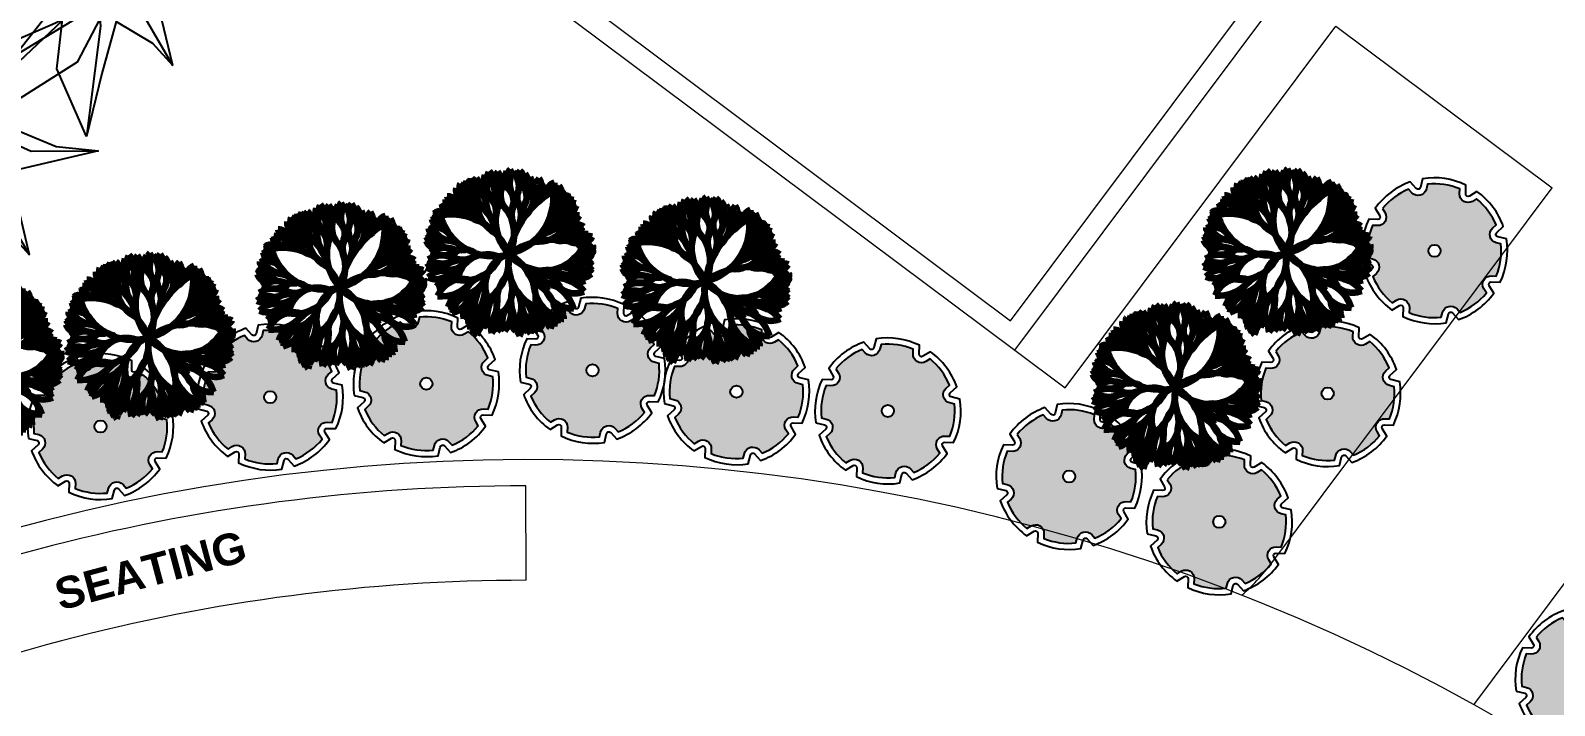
# Model space of a CAD drawing. Header units: metres. Extents: x 251860 to 269438, y 1966787 to 1972367.
# Drawn here: x 253631.28 to 253638.82, y 1969034.03 to 1969037.37 of the extents above; entities that cross this region are included whole.
import ezdxf

# ---------------------------------------------------------------- set-up
doc = ezdxf.new("R2010")
doc.units = ezdxf.units.M
doc.header["$MEASUREMENT"] = 0
doc.layers.get('0').update_dxf_attribs({"linetype": 'CONTINUOUS', "lineweight": 100})
doc.layers.add('PDF3_Text', color=7, linetype='CONTINUOUS')
doc.layers.add('zelen', color=74, linetype='CONTINUOUS')
doc.layers.add('Wall', color=7, linetype='CONTINUOUS', lineweight=20)
doc.styles.add('PDF Arial Bold', font='arialbd.ttf')

# ---------------------------------------------------------------- blocks, each defined once
blk = doc.blocks.new('z_25')
at = {"linetype": 'ByBlock', "lineweight": -2}
for p, q in [((-76.2, 536.5), (-39.3, 750.7)), ((-61.4, 377.5), (-39.3, 750.7)), ((-39.3, 750.7), (75.6, 531)), ((-405.8, 610.9), (-193.8, 482.3)), ((-326.5, 408.5), (-405.8, 610.9)), ((-231.6, 280), (-405.8, 610.9)), ((-115.8, 339.3), (-76.2, 536.5)), ((75.6, 531), (61.4, 212.4)), ((-193.8, 482.3), (-41.1, 202.3)), ((234.2, 233.9), (362.2, 420.5)), ((362.2, 420.5), (261.8, 169.1)), ((268.5, 311.3), (362.2, 420.5)), ((-228.2, 134.9), (-326.5, 408.5)), ((0, 0), (-61.4, 377.5)), ((199.5, 254.6), (320.8, 373.9)), ((96.8, 202.2), (268.5, 311.3)), ((-1.5, 9.4), (-231.6, 280)), ((-407.2, 226.6), (-506.1, 249.7)), ((-506.1, 249.7), (-341.5, 103.5)), ((-506.1, 249.7), (-248.8, 130.2)), ((-265.3, 238.1), (-407.2, 226.6)), ((61.4, 212.4), (6.8, 23.5)), ((152.6, 184.8), (234.2, 233.9)), ((-41.1, 202.3), (11.3, 6.6)), ((8.4, 17.5), (96.8, 202.2)), ((9.9, 12), (152.6, 184.8)), ((261.8, 169.1), (95.5, 55.8)), ((-341.5, 103.5), (-180.8, 50.3)), ((-248.8, 130.2), (6, -9.8)), ((3.7, -3.9), (-228.2, 134.9)), ((-314.5, 31.3), (-205.7, 58.5)), ((-10.4, 99.5), (28, -182.6)), ((95.5, 55.8), (0, 0)), ((-495.6, -170), (-314.5, 31.3)), ((-127.4, 31.4), (-217.4, -21.1)), ((-180.8, 50.3), (24.7, -22.4)), ((-93, 19.2), (-171.1, -56.8)), ((-141.4, -78.6), (-74.3, 12.6)), ((15.6, 9.1), (39.5, -73.8)), ((178.1, -108.6), (55.5, 32.4)), ((141.9, -10.1), (76.1, 44.5)), ((-311, -39.1), (-495.6, -170)), ((-217.4, -21.1), (-311, -39.1)), ((-30.3, -2.9), (-83.2, -275.9)), ((274.3, -115.5), (141.9, -10.1)), ((-370, -99.9), (-495.6, -170)), ((-171.1, -56.8), (-370, -99.9)), ((-264.8, -372.7), (-141.4, -78.6)), ((39.5, -73.8), (126.7, -207.3)), ((378.3, -309.6), (178.1, -108.6)), ((378.3, -309.6), (274.3, -115.5)), ((28, -182.6), (-124.2, -430.2)), ((126.7, -207.3), (293.5, -253.8)), ((293.5, -253.8), (378.3, -309.6)), ((-83.2, -275.9), (-232.8, -618.5)), ((-232.8, -618.5), (-264.8, -372.7)), ((-124.2, -430.2), (-232.8, -618.5))]:
    blk.add_line(p, q, dxfattribs=at)
blk = doc.blocks.new('Derevo_03')
at = {"color": 94}
blk.add_lwpolyline([(-0.354, 0.354), (-0.331, 0.297, -0.599038), (-0.35, 0.274), (-0.41, 0.287, 0.153915), (-0.5, 0), (-0.444, -0.024, -0.599038), (-0.441, -0.053), (-0.492, -0.087, 0.153915), (-0.354, -0.354), (-0.297, -0.331, -0.599038), (-0.274, -0.35), (-0.287, -0.41, 0.153915), (0, -0.5), (0.024, -0.444, -0.599038), (0.053, -0.441), (0.087, -0.492, 0.153915), (0.354, -0.354), (0.331, -0.297, -0.599038), (0.35, -0.274), (0.41, -0.287, 0.153915), (0.5, 0), (0.444, 0.024, -0.599038), (0.441, 0.053), (0.492, 0.087, 0.153915), (0.354, 0.354), (0.297, 0.331, -0.599038), (0.274, 0.35), (0.287, 0.41, 0.153915), (0, 0.5), (-0.024, 0.444, -0.599038), (-0.053, 0.441), (-0.087, 0.492, 0.153915)], format="xyb", close=True, dxfattribs=at)
at = {"color": 83}
blk.add_lwpolyline([(0.027, 0.458), (0.014, 0.427, -0.599038), (-0.088, 0.418), (-0.106, 0.446, 0.123702), (-0.304, 0.343), (-0.292, 0.312, -0.599038), (-0.358, 0.233), (-0.39, 0.24, 0.123702), (-0.458, 0.027), (-0.427, 0.014, -0.599038), (-0.418, -0.088), (-0.446, -0.106, 0.123702), (-0.343, -0.304), (-0.312, -0.292, -0.599038), (-0.233, -0.358), (-0.24, -0.39, 0.123702), (-0.027, -0.458), (-0.014, -0.427, -0.599038), (0.088, -0.418), (0.106, -0.446, 0.123702), (0.304, -0.343), (0.292, -0.312, -0.599038), (0.358, -0.233), (0.39, -0.24, 0.123702), (0.458, -0.027), (0.427, -0.014, -0.599038), (0.418, 0.088), (0.446, 0.106, 0.123702), (0.343, 0.304), (0.312, 0.292, -0.599038), (0.233, 0.358), (0.24, 0.39, 0.123702)], format="xyb", close=True, dxfattribs=at)
at = {"color": 90}
blk.add_circle((0, 0), 0.0417, dxfattribs=at)
blk = doc.blocks.new('A$Ce6ba423c')
at = {"layer": 'Wall', "ltscale": 2, "true_color": 0x136734}
h = blk.add_hatch(dxfattribs=at)
h.set_pattern_fill('AR-SAND', color=116, scale=0.2)
h.set_pattern_definition([(37.5, (841500.67488, -52264.84874), (-0.01259867162, 0.3853647538), [0, -0.304, 0, -0.34, 0, -0.325]), (7.5, (841500.6749, -52264.84874), (0.35395534105, 0.56442921305), [0, -0.164, 0, -0.274, 0, -0.105]), (327.5, (841500.42888, -52264.84874), (0.62282837235, 0.00113181071), [0, -0.1, 0, -0.36, 0, -0.47]), (317.5, (841500.4289, -52264.84874), (0.6012253209, 0.175535113), [0, -0.05, 0, -0.236, 0, -0.27])])
h.paths.add_polyline_path([(20.23, 19.3), (19.49, 19.01, -0.599038), (17.6, 20.6), (17.76, 21.37, 0.123702), (12.65, 22.98), (12.34, 22.26, -0.599038), (9.88, 22.04), (9.45, 22.7, 0.123702), (4.7, 20.23), (4.99, 19.49, -0.599038), (3.4, 17.6), (2.63, 17.76, 0.123702), (1.02, 12.65), (1.74, 12.34, -0.599038), (1.96, 9.88), (1.3, 9.45, 0.123702), (3.77, 4.7), (4.51, 4.99, -0.599038), (6.4, 3.4), (6.24, 2.63, 0.123702), (11.35, 1.02), (11.66, 1.74, -0.599038), (14.12, 1.96), (14.55, 1.3, 0.123702), (19.3, 3.77), (19.01, 4.51, -0.599038), (20.6, 6.4), (21.37, 6.24, 0.123702), (22.98, 11.35), (22.26, 11.66, -0.599038), (22.04, 14.12), (22.7, 14.55, 0.123702)])
h.paths.add_polyline_path([(13, 12, -1), (11, 12, -1)], flags=16)
at = {"layer": 'zelen', "xscale": 23.99999999999975, "yscale": 23.99999999999975, "zscale": 23.99999999999975}
blk.add_blockref('Derevo_03', (12, 12), dxfattribs=at)
blk = doc.blocks.new('z_68')
at = {"color": 86, "linetype": 'Continuous'}
for centre, radius, start, end in [((-150.6, 418.7), 50.6, 146.21475, 215.58633), ((-253.6, 417.5), 67.6, 336.83746, 25.76017), ((-105.7, 423.1), 77.2, 158.86292, 231.80141), ((-285.5, 365.9), 137.3, 354.9299, 38.27759), ((-126.9, 434.5), 34.5, 125.14758, 215.16745), ((-185.7, 441.5), 44.3, 315.96857, 28.55394), ((1.4, 386.7), 149.5, 148.12933, 211.60664), ((-272.5, 379.4), 170.5, 332.73157, 30.42301), ((-38.8, 428.9), 72.7, 136.97057, 214.09605), ((-165.4, 435.8), 84.9, 322.54611, 30.20511), ((-33.5, 454.5), 51.6, 143.4666, 212.63602), ((-103.1, 454), 42.1, 308.06207, 48.07163), ((-25.8, 475.7), 35.4, 162.08756, 254.93721), ((-62.1, 454.6), 32.1, 336.70563, 85.26765), ((35.4, 448.2), 61.2, 148.68666, 206.38586), ((-43.7, 447), 42.6, 315.37882, 50.88213), ((98.4, 426.3), 97.5, 144.12469, 209.99826), ((-40.8, 432), 79.2, 313.06647, 40.48048), ((148.1, 372.3), 119.9, 145.61594, 212.01212), ((-72.5, 375.9), 137.5, 329.08353, 27.8381), ((97.3, 451.2), 46.7, 135.7289, 216.73074), ((28, 451.3), 48.5, 313.91663, 42.08543), ((159, 384.6), 94.9, 134.11108, 205.5497), ((-4.3, 412.8), 105.1, 318.24313, 22.28819), ((162.9, 412.2), 64.7, 118.11728, 194.16122), ((58.9, 451.2), 75.7, 305.52896, 13.80559), ((163.2, 444.2), 19.1, 87.78339, 216.22887), ((136.3, 455.2), 28.8, 295.99756, 16.17143), ((202.1, 400.2), 51.9, 112.77605, 185.85597), ((135.5, 438.7), 47.5, 288.71304, 11.25891), ((204.8, 421.2), 24.3, 99.27839, 171.39159), ((184, 440.5), 17.6, 266.15863, 15.48494), ((-147.9, 369.9), 147.3, 183.68318, 248.8474), ((-352.1, 220), 151.6, 4.71427, 67.81629), ((-80.5, 413.2), 179.5, 193.59943, 242.71332), ((-291.2, 243.1), 132.8, 4.93248, 74.20101), ((-166.2, 394.1), 60.4, 141.62187, 241.82266), ((-330.4, 351.6), 141.5, 353.77142, 34.39438), ((247.7, 304.2), 161.1, 142.25256, 184.79315), ((11.3, 371), 113.5, 315.1897, 16.24043), ((207.5, 373.1), 87.1, 135.62888, 203.27026), ((87.7, 357.1), 108.3, 293.01544, 1.6548), ((65.7, 403.2), 85.3, 320.28174, 21.15039), ((93.1, 386.6), 79.9, 299.79474, 10.85978), ((217.7, 278.2), 84.8, 104.84328, 190.83511), ((232, 325.5), 97.2, 128.45459, 183.41763), ((227.2, 381.4), 53.3, 104.20104, 194.40115), ((124.2, 433.8), 89.9, 304.23779, 359.58285), ((255, 311.3), 60.3, 91.86049, 175.73363), ((191.9, 373.6), 61.2, 275.85452, 358.0593), ((193.7, 410.7), 53.4, 276.1637, 357.15433), ((248.5, 361.3), 46.8, 91.7786, 182.48285), ((198.4, 427.2), 32.2, 287.55878, 1.05468), ((238.9, 400.8), 28.3, 107.06121, 187.76775), ((239.8, 388.5), 52.6, 274.95203, 350.05023), ((309.5, 312.1), 69.7, 104.83576, 158.32977), ((321.4, 326.2), 44.9, 97.023, 194.18797), ((255.5, 378.6), 67.9, 291.82428, 352.68195), ((-265.7, 326.7), 115.8, 193.49025, 265.11133), ((-398.7, 161.8), 139.4, 21.1582, 81.57718), ((-241.5, 360.7), 98.4, 190.1254, 258.44888), ((-367.9, 237.5), 110, 14.13343, 74.44083), ((124.6, 285.5), 76.7, 129.59038, 214.99042), ((248.5, 163.8), 195.6, 127.25279, 187.88031), ((-114.7, 309.8), 247.1, 313.14764, 1.21018), ((4.1, 303.4), 82.6, 311.70471, 29.88571), ((74.8, 306.1), 132.7, 282.22235, 2.38226), ((302.8, 130.1), 205.1, 117.73332, 167.17906), ((187.6, 276.9), 62.5, 260.67889, 0.94313), ((257, 197.2), 80.9, 94.81831, 164.04555), ((288.9, 258.1), 86.3, 96.76406, 173.23375), ((210, 336), 69.2, 265.90088, 6.47861), ((347.2, 228.1), 103.2, 105.77306, 167.73341), ((185.7, 370.1), 140.1, 295.63922, 342.26926), ((393.1, 159.5), 155.3, 109.49941, 136.90894), ((290.8, 311), 50.8, 259.06406, 354.33954), ((387.1, 211.7), 83.4, 126.18727, 171.89996), ((297.4, 265.2), 42.8, 283.58856, 18.83216), ((342.3, 297.6), 31.9, 79.69657, 175.75565), ((309.5, 336.5), 39.2, 271.40106, 348.92361), ((329.4, 296.2), 50.9, 278.25513, 352.02557), ((381.5, 244.6), 44.7, 92.15279, 177.36406), ((368.2, 288), 33.3, 255.9485, 344.74872), ((391.3, 251.6), 29, 71.8727, 177.58994), ((-398.4, 39.3), 158.5, 15.63168, 103.03992), ((-234.7, 316.8), 234.4, 211.67079, 264.79282), ((-258.4, 374.2), 196, 226.83705, 279.61151), ((-398.5, -103.8), 335.1, 57.10001, 88.9879), ((272.9, 287.5), 132.5, 273.4935, 346.35675), ((402.3, 132.7), 123.5, 90.33809, 167.71225), ((365.8, 206.3), 66.3, 264.11182, 349.99814), ((417.8, 141), 55.5, 76.143, 176.51238), ((419.9, 175.3), 53.4, 80.23219, 170.79007), ((378.8, 232.9), 50.4, 256.66376, 354.35855), ((-402.9, -24.5), 141.8, 55.06084, 109.84011), ((-372.5, 205.7), 124.6, 230.92101, 294.59308), ((264.5, 219.3), 169.6, 252.28557, 312.69711), ((347, 195), 91.2, 260.68164, 336.39862), ((440.2, 25.8), 133, 94.15184, 143.87253), ((391.8, 135.5), 68.4, 244.64026, 341.19244), ((445.5, 13.8), 100.3, 83.69315, 144.23558), ((-405, -50.7), 133, 47.62424, 116.37034), ((-369.4, 191.4), 155.2, 232.39279, 289.07294), ((-333.3, -142), 183.5, 70.51729, 130.89481), ((-427.2, 393.2), 397.4, 266.21738, 293.1983), ((-372.1, 182), 229.3, 262.89435, 317.90772), ((-219.5, -235.6), 262.5, 87.51708, 133.5965), ((377.1, 128.4), 95.7, 232.04099, 317.45035), ((396.4, -93.4), 165.2, 71.94085, 116.94411), ((443.1, 86.6), 72.9, 228.90926, 308.54675), ((440.6, -48.3), 91.5, 58.38124, 119.53326), ((-450.4, -106.1), 32.2, 63.86423, 164.91263), ((-472.4, -41.8), 56.6, 260.81369, 319.62103), ((-426, -104.6), 61.6, 75.53493, 147.31561), ((-465.5, 12), 84.2, 261.5672, 316.58133), ((-383, -95.9), 89.8, 75.33437, 144.89043), ((-441.9, 55.8), 101.1, 261.69022, 318.86371), ((-443.5, -62), 50.8, 260.85516, 343.77359), ((-409.9, -120.7), 42.6, 66.27083, 168.52654), ((-371.3, -131.4), 84.1, 73.79669, 136.59926), ((-405.7, -6.8), 72, 248.23408, 323.58261), ((-260.9, -247.5), 207.2, 96.49763, 144.42024), ((-473.3, 103.8), 234.9, 280.75162, 321.5123), ((-401.9, 119.7), 266.3, 267.65271, 316.86914), ((-228.8, -312.7), 248.1, 84.67236, 137.87718), ((147.3, -250.1), 172.1, 26.71625, 89.46543), ((312.2, 14.7), 187.7, 209.57248, 266.60922), ((223.4, -286.4), 205.5, 45.59529, 96.78287), ((349.6, 79.8), 220, 227.65825, 274.57364), ((332.2, 62.1), 164, 241.99557, 297.15134), ((332.1, -254.8), 186.8, 66.35227, 112.91713), ((416.2, -195.7), 152.1, 64.28674, 119.68334), ((406.8, 78.8), 156.8, 245.22931, 298.74588), ((475.6, -105.3), 101.7, 81.98061, 141.57016), ((429, 13.5), 63.5, 239.4601, 343.39627), ((428.3, -184.7), 104, 59.47341, 103.62801), ((-459.4, -121.2), 23.8, 64.31942, 180.1506), ((-487, -74.6), 46.8, 274.77499, 327.74332), ((-356, -220.9), 77, 69.1503, 149.56233), ((-417.5, -47.8), 134.2, 267.87808, 309.71783), ((-325.1, -244.5), 85.4, 69.77828, 150.48576), ((-384.5, -74.8), 128.5, 263.32382, 315.69009), ((-354.6, -97.5), 139.5, 263.77179, 329.91293), ((-263.7, -283.7), 116.2, 73.10127, 155.85551), ((-292.3, -106.9), 156.3, 271.83743, 352.15448), ((-77.5, -348.2), 226.4, 105.8021, 157.93089), ((178.5, -287.4), 140.1, 15.20545, 73.43348), ((348, -121.9), 133.3, 193.54692, 255.09201), ((273.5, -223.6), 54.5, 16.17157, 103.27366), ((316.4, -152.3), 56.9, 200.74344, 279.54263), ((268.1, -225.5), 92.1, 14.47568, 85.23321), ((421.8, -43.6), 171.4, 212.35805, 247.87428), ((408.9, -100.2), 99, 207.65176, 275.76468), ((319.5, -262.3), 117.9, 32.67132, 88.85093), ((317.3, -334.7), 229.5, 53.10362, 87.7156), ((423.1, -42.4), 113.4, 214.23544, 286.35944), ((429.6, -22.4), 104.5, 229.10739, 294.37253), ((400.9, -221.5), 123.6, 55.07631, 106.547), ((448.2, -10.9), 90.4, 240.56937, 291.35123), ((-263.7, -291.5), 70.8, 102.1715, 174.87962), ((-355.1, -209.3), 78.6, 285.41913, 349.16153), ((-226.3, -330.6), 72.9, 94.97283, 190.33995), ((-342.2, -240.1), 112.6, 293.10809, 353.77127), ((-94.2, -339.6), 150.2, 117.03109, 178.47525), ((-290.7, -216.4), 127.9, 291.23517, 1.3744), ((84.1, -385.2), 221.8, 125.44951, 194.38327), ((-53.6, -308.6), 133.1, 352.87631, 53.69234), ((-70, -482.3), 268.4, 18.44624, 59.43101), ((239.3, -233.5), 172.8, 185.63142, 251.52745), ((253.9, -301.2), 66, 4.79653, 82.24042), ((330.7, -229.4), 67.2, 180.77344, 260.56009), ((372.9, -199.4), 73.4, 188.605, 258.98004), ((296.5, -274.5), 62.4, 2.87576, 86.327), ((281.8, -338.4), 85.8, 25.31114, 73.02479), ((361.8, -248.8), 52.9, 189.14636, 267.36173), ((320.4, -249.8), 58.9, 353.88251, 92.03209), ((404.5, -177.8), 82.4, 191.17204, 251.91768), ((-247.9, -356.2), 101.8, 116.35702, 160.39012), ((-350, -258.5), 63.8, 275.56555, 352.33023), ((-242.7, -375.8), 54.5, 100.23241, 168.32544), ((-311.7, -299.4), 67.3, 283.49768, 339.78009), ((-197.7, -420.3), 96.4, 100.36116, 150.19283), ((-276.3, -308.9), 63.6, 265.50894, 337.9725), ((-186, -415.3), 75.8, 99.37901, 165.62666), ((-259.5, -337.8), 58.7, 270.0752, 352.90109), ((-126.6, -363.9), 91.5, 116.08842, 168.10915), ((-249.2, -266.7), 85, 292.88532, 348.91834), ((-152.8, -396.7), 62.9, 129.03397, 190.27487), ((-236.4, -314.4), 102.9, 294.3385, 349.26865), ((-116.3, -410.1), 77.8, 105.2898, 178.57274), ((-215.6, -252.5), 100.3, 283.8028, 342.16068), ((-94.2, -383.3), 103, 105.38336, 161.10057), ((208.4, -331.6), 135.6, 176.67954, 236.20955), ((-9.7, -437.5), 142.8, 357.25717, 51.89176), ((-33.9, -617.3), 359.2, 46.02603, 63.82024), ((205.7, -276.2), 83.2, 193.02847, 276.81781), ((171, -402.6), 91.4, 35.63968, 95.70451), ((227.6, -277.4), 74.1, 207.54808, 283.79614), ((257.9, -321.4), 38.5, 187.71681, 304.49863), ((218.4, -412.7), 85.4, 44.1762, 85.34429), ((263.1, -374.4), 53.9, 29.30986, 111.59306), ((292.6, -291.1), 59.6, 216.56561, 287.07611), ((325.6, -295), 47.2, 161.11047, 274.49439), ((274.5, -339.2), 54.9, 357.01157, 85.68269), ((327.9, -332.9), 33, 5.79099, 111.6106), ((351.8, -294.2), 36.5, 193.72228, 284.12344), ((-243.7, -368.6), 48.9, 306.36606, 19.10679), ((-167.6, -433.6), 34, 99.65721, 183.16179), ((-212, -399.3), 37.6, 286.05618, 356.83566), ((-156.5, -437.5), 31.8, 127.02469, 210.24036), ((-193.9, -427.1), 28.3, 290.487, 37.59112), ((-130.5, -411.1), 37.8, 113.84634, 210.25323), ((-173.1, -395.4), 36.2, 285.92401, 44.76973), ((-166.3, -428.6), 28.7, 284.65613, 26.29558), ((-108.6, -452.7), 48.7, 132.16005, 189.17419), ((-94.2, -450.1), 30.3, 127.55028, 224.19655), ((-128.3, -447.2), 27.1, 297.24005, 57.4513), ((-31.9, -425.2), 72.5, 123.3541, 203.84219), ((-145.3, -397.1), 74.3, 309.3952, 19.60813), ((199.5, -362.8), 87, 176.73892, 261.4389), ((-32.1, -551), 241.3, 25.03475, 53.14305), ((90.8, -528.6), 153.7, 36.34272, 69.54923), ((223.5, -353), 85, 201.83719, 264.05478), ((231.9, -363.7), 64.8, 172.12128, 265.1214), ((168, -414.8), 60, 346.99869, 90.24397), ((205, -413.3), 50.4, 10.85255, 89.16447), ((255.4, -353.3), 50.5, 190.99449, 269.02255), ((267.2, -347.9), 40.7, 194.689, 281.26035), ((222.6, -413.1), 58.3, 25.70849, 81.58347), ((284.6, -359.9), 25.5, 194.95847, 313.03018), ((243.8, -479.5), 116.5, 60.04267, 80.40273), ((298.6, -343.9), 30.3, 211.47026, 327.26788), ((296.7, -418.9), 64.6, 64.99436, 110.70635)]:
    blk.add_arc(centre, radius, start, end, dxfattribs=at)
at = {"color": 244, "ltscale": 2}
for centre, radius, start, end in [((196.7, 250.2), 315.9, 140.19273, 231.91266), ((196.7, 250.2), 315.9, 140.19273, 231.91266), ((-293.9, 195.3), 354, 326.67178, 45.99654), ((-293.9, 195.3), 354, 326.67178, 45.99654), ((93.7, 402.2), 285, 182.76329, 220.26807), ((-278.6, 256.2), 158.6, 350.91577, 56.46761), ((-123.6, 378), 213.2, 211.75371, 257.20496), ((-312.4, 107.7), 158.3, 24.12292, 87.27104), ((-80.8, 265.7), 118.1, 180.68234, 254.99284), ((-204.8, 167.4), 97.1, 347.72748, 86.50179), ((-26.9, 240.8), 241.6, 276.81241, 355.24625), ((273.3, -48.8), 276, 102.41865, 169.64002), ((-26.9, 240.8), 241.6, 276.81241, 355.24625), ((273.3, -48.8), 276, 102.41865, 169.64002), ((319.8, 141.6), 119.9, 96.5443, 185.00627), ((194.7, 243.5), 112.7, 273.22269, 8.79414), ((-211.4, 7), 168, 8.87783, 118.16502), ((-211.4, 7), 168, 8.87783, 118.16502), ((-88.1, 254.6), 225.7, 206.12628, 280.91657), ((-88.1, 254.6), 225.7, 206.12628, 280.91657), ((140.3, 196.1), 148.1, 266.4743, 345.58951), ((315.2, -39.2), 200.9, 99.02409, 154.24861), ((328.8, -51.5), 154.6, 70.84499, 135.88072), ((268.5, 197.6), 106.3, 262.82025, 344.29675), ((348, 80.9), 90.9, 75.48363, 172.50153), ((-305.5, -138.6), 225.1, 52.3333, 100.51164), ((-218.5, 202.6), 175.4, 223.09943, 285.27576), ((-116.2, -147.4), 189.5, 51.48468, 150.47958), ((-116.2, -147.4), 189.5, 51.48468, 150.47958), ((-184.7, 217.4), 285.3, 250.55588, 310.81851), ((-184.7, 217.4), 285.3, 250.55588, 310.81851), ((123.1, -256.3), 284.3, 115.25594, 188.74591), ((123.1, -256.3), 284.3, 115.25594, 188.74591), ((-292.2, -35.4), 296.3, 296.9632, 7.03867), ((-292.2, -35.4), 296.3, 296.9632, 7.03867), ((249.9, -65.8), 256.9, 164.9611, 278.52533), ((249.9, -65.8), 256.9, 164.9611, 278.52533), ((220.6, 258.9), 338.3, 229.69925, 311.55029), ((220.6, 258.9), 338.3, 229.69925, 311.55029), ((-131, -405.7), 427.7, 11.58097, 71.90548), ((-131, -405.7), 427.7, 11.58097, 71.90548), ((226.9, -473.8), 526.8, 65.53505, 114.09971), ((226.9, -473.8), 526.8, 65.53505, 114.09971), ((-125.6, -307.2), 249, 82.19437, 142.1523), ((-125.6, -307.2), 249, 82.19437, 142.1523), ((-255.2, 10.6), 178.2, 247.90134, 336.44534), ((-255.2, 10.6), 178.2, 247.90134, 336.44534), ((190.5, -249.3), 234.9, 146.14035, 192.93749), ((-237.2, -170.3), 238.4, 326.50479, 12.57305), ((258.4, -231.3), 265.8, 163.00603, 206.40277), ((-174.4, -267), 211.5, 337.01547, 32.39333), ((-311, -240.8), 268.9, 312.08362, 7.74916), ((94.5, -381.5), 164.9, 130.29497, 218.46718), ((-209.2, -351.6), 219.1, 322.8143, 25.94783), ((179.8, -208.1), 154.7, 177.4751, 229.09354), ((151.6, -360.2), 135.8, 146.06694, 237.83948), ((-134.6, -420.8), 220.7, 345.73059, 38.17582)]:
    blk.add_arc(centre, radius, start, end, dxfattribs=at)

msp = doc.modelspace()

# ---------------------------------------------------------------- linework, layer by layer
at = {"layer": 'Wall', "ltscale": 2}
for p, q in [((253633.15334, 1969038.03052, 520.1345), (253636.1479, 1969035.79109, 520.1345)), ((253633.29873, 1969038.05149, 520.1345), (253636.12693, 1969035.93648, 520.1345)), ((253636.12693, 1969035.93648, 520.1345), (253637.40216, 1969037.64171, 520.1345)), ((253636.1479, 1969035.79109, 520.1345), (253637.48534, 1969037.57951, 520.1345)), ((253636.39745, 1969035.60447, 520.1345), (253637.73488, 1969037.39289, 520.1345)), ((253637.73488, 1969037.39289, 520.1345), (253638.80423, 1969036.5932, 520.1345)), ((253637.41813, 1969034.73971, 520.1345), (253638.80423, 1969036.5932, 520.1345)), ((253636.1479, 1969035.79109, 520.1345), (253636.39745, 1969035.60447, 520.1345)), ((253638.41616, 1969034.0385, 520.1345), (253639.4211, 1969035.3823, 520.1345)), ((253633.73164, 1969034.65339, 520.1345), (253633.73111, 1969035.1208, 520.1345))]:
    msp.add_line(p, q, dxfattribs=at)
for centre, radius, start, end in [((253633.74197, 1969025.62228, 520.1345), 9.6271, 40.380309, 192.598264), ((253633.74197, 1969025.62228, 520.1345), 9.49853, 90.065493, 119.521167), ((253636.49867, 1969035.4391, 520.1345), 1.15523, 311.915656, 323.678), ((253633.74197, 1969025.62228, 520.1345), 9.03111, 90.065493, 119.521167)]:
    msp.add_arc(centre, radius, start, end, dxfattribs=at)

# ---------------------------------------------------------------- block references
at = {"xscale": 0.0008602507959463, "yscale": 0.0008602507959463, "zscale": 0.0008602507959463, "rotation": 54.33545139389092}
for p in [(253633.64727, 1969036.26408, 520.1345), (253637.49072, 1969036.26765, 520.1345), (253632.81245, 1969036.09967, 520.1345), (253634.61634, 1969036.12816, 520.1345), (253631.86664, 1969035.85098, 520.1345), (253631.01866, 1969035.73958, 520.1345), (253636.94119, 1969035.60479, 520.1345)]:
    msp.add_blockref('z_68', p, dxfattribs=at)
at = {"layer": 'Wall', "color": 67, "ltscale": 2, "true_color": 0x727430, "xscale": 0.0300368923989105, "yscale": 0.0300368923989105, "zscale": 0.0300368923989105, "rotation": 54.33545139389092}
for p in [(253638.30497, 1969035.77952, 520.1345), (253634.14305, 1969035.18859, 520.1345), (253632.54943, 1969035.05591, 520.1345), (253633.32142, 1969035.12245, 520.1345), (253634.85425, 1969035.08276, 520.1345), (253637.77706, 1969035.07359, 520.1345), (253635.60321, 1969034.9876, 520.1345), (253631.71061, 1969034.91053, 520.1345), (253636.49883, 1969034.66349, 520.1345), (253637.24124, 1969034.43943, 520.1345), (253639.06483, 1969033.66097, 520.1345)]:
    msp.add_blockref('A$Ce6ba423c', p, dxfattribs=at)
at = {"layer": 'zelen', "xscale": 0.0014706189071413, "yscale": 0.0014706189071413, "zscale": 0.0014706189071413, "rotation": 144.9620833075054}
for p in [(253631.58641, 1969037.92617, 520.1345), (253630.87842, 1969036.99002, 520.1345)]:
    msp.add_blockref('z_25', p, dxfattribs=at)

# ---------------------------------------------------------------- texts
at = {"layer": 'PDF3_Text', "lineweight": 30, "insert": (253631.42871, 1969034.50118, 520.1345), "char_height": 0.1558044, "width": 3.1027228, "attachment_point": 7, "rotation": 14.909406, "style": 'PDF Arial Bold'}
msp.add_mtext('\\pxt5;SEATING', dxfattribs=at)

doc.saveas('drawing.dxf')
